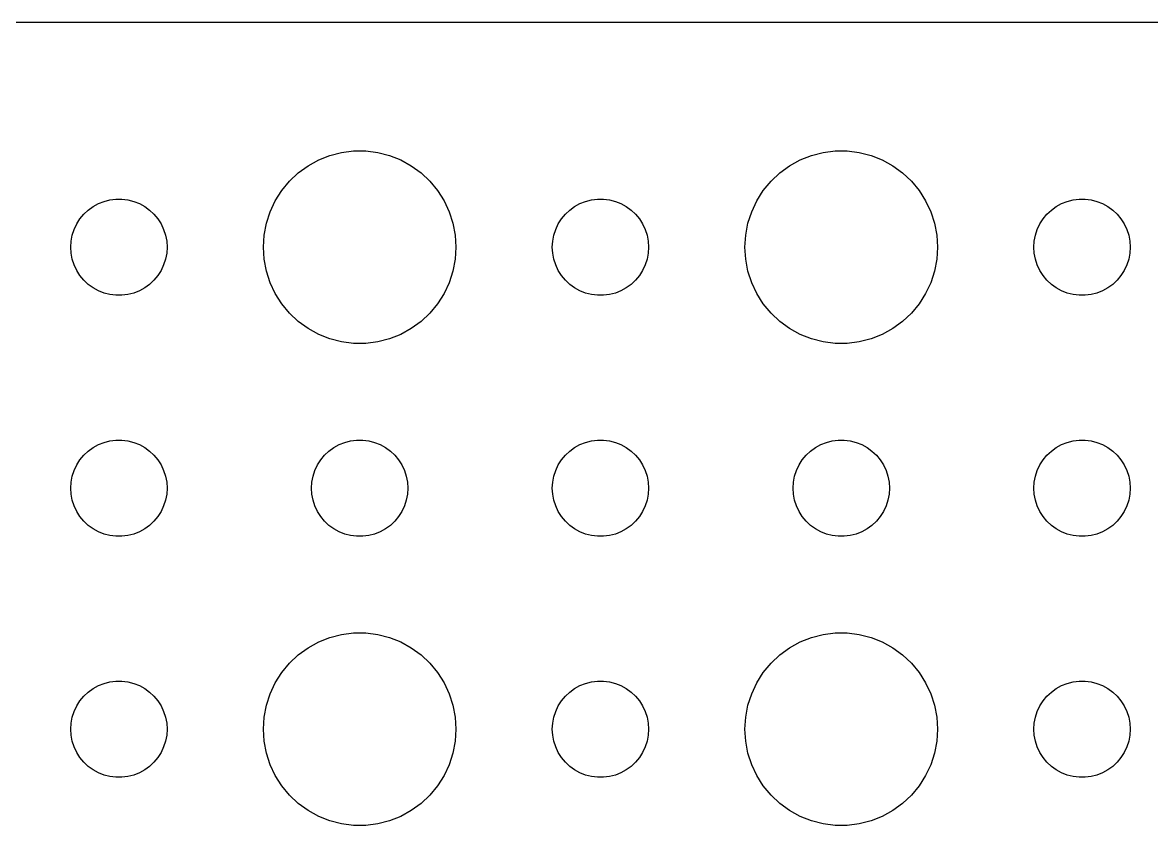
# Model space of a CAD drawing. Header units: metres. Extents: x -134 to 134, y 176 to 508.
# Drawn here: x -3 to 32.16, y 483.01 to 507.99 of the extents above; entities that cross this region are included whole.
import ezdxf

# ---------------------------------------------------------------- set-up
doc = ezdxf.new("R2010")
doc.units = ezdxf.units.M

msp = doc.modelspace()

# ---------------------------------------------------------------- linework, layer by layer
for p, q in [((129.814, 507.99), (-129.814, 507.99)), ((6.57294, 503.853), (6.93785, 503.947)), ((6.93785, 503.947), (7.31161, 503.994)), ((7.31161, 503.994), (7.68837, 503.994)), ((7.68837, 503.994), (8.06213, 503.947)), ((8.06213, 503.947), (8.42705, 503.853)), ((21.5729, 503.853), (21.9379, 503.947)), ((21.9379, 503.947), (22.3116, 503.994)), ((22.3116, 503.994), (22.6884, 503.994)), ((22.6884, 503.994), (23.0621, 503.947)), ((23.0621, 503.947), (23.427, 503.853)), ((5.58772, 503.312), (5.89252, 503.533)), ((5.89252, 503.533), (6.22266, 503.714)), ((6.22266, 503.714), (6.57294, 503.853)), ((8.42705, 503.853), (8.77733, 503.714)), ((8.77733, 503.714), (9.10747, 503.533)), ((9.10747, 503.533), (9.41226, 503.312)), ((20.5877, 503.312), (20.8925, 503.533)), ((20.8925, 503.533), (21.2227, 503.714)), ((21.2227, 503.714), (21.5729, 503.853)), ((23.427, 503.853), (23.7773, 503.714)), ((23.7773, 503.714), (24.1075, 503.533)), ((24.1075, 503.533), (24.4123, 503.312)), ((5.31308, 503.054), (5.58772, 503.312)), ((9.41226, 503.312), (9.6869, 503.054)), ((20.3131, 503.054), (20.5877, 503.312)), ((24.4123, 503.312), (24.6869, 503.054)), ((5.07294, 502.763), (5.31308, 503.054)), ((9.6869, 503.054), (9.92705, 502.763)), ((20.0729, 502.763), (20.3131, 503.054)), ((24.6869, 503.054), (24.927, 502.763)), ((-0.46352, 502.427), (-0.28107, 502.473)), ((-0.28107, 502.473), (-0.09418, 502.497)), ((-0.09418, 502.497), (0.09418, 502.497)), ((0.09418, 502.497), (0.28107, 502.473)), ((0.28107, 502.473), (0.46352, 502.427)), ((4.87108, 502.445), (5.07294, 502.763)), ((9.92705, 502.763), (10.1289, 502.445)), ((14.5365, 502.427), (14.7189, 502.473)), ((14.7189, 502.473), (14.9058, 502.497)), ((14.9058, 502.497), (15.0942, 502.497)), ((15.0942, 502.497), (15.2811, 502.473)), ((15.2811, 502.473), (15.4635, 502.427)), ((19.8711, 502.445), (20.0729, 502.763)), ((24.927, 502.763), (25.1289, 502.445)), ((29.5365, 502.427), (29.7189, 502.473)), ((29.7189, 502.473), (29.9058, 502.497)), ((29.9058, 502.497), (30.0942, 502.497)), ((30.0942, 502.497), (30.2811, 502.473)), ((30.2811, 502.473), (30.4635, 502.427)), ((-1.09344, 502.027), (-0.95613, 502.156)), ((-0.95613, 502.156), (-0.80373, 502.266)), ((-0.80373, 502.266), (-0.63866, 502.357)), ((-0.63866, 502.357), (-0.46352, 502.427)), ((0.46352, 502.427), (0.63866, 502.357)), ((0.63866, 502.357), (0.80373, 502.266)), ((0.80373, 502.266), (0.95613, 502.156)), ((0.95613, 502.156), (1.09344, 502.027)), ((4.59424, 501.746), (4.71066, 502.104)), ((4.71066, 502.104), (4.87108, 502.445)), ((10.1289, 502.445), (10.2893, 502.104)), ((10.2893, 502.104), (10.4057, 501.746)), ((13.9065, 502.027), (14.0439, 502.156)), ((14.0439, 502.156), (14.1963, 502.266)), ((14.1963, 502.266), (14.3613, 502.357)), ((14.3613, 502.357), (14.5365, 502.427)), ((15.4635, 502.427), (15.6387, 502.357)), ((15.6387, 502.357), (15.8037, 502.266)), ((15.8037, 502.266), (15.9561, 502.156)), ((15.9561, 502.156), (16.0934, 502.027)), ((19.5942, 501.746), (19.7107, 502.104)), ((19.7107, 502.104), (19.8711, 502.445)), ((25.1289, 502.445), (25.2893, 502.104)), ((25.2893, 502.104), (25.4057, 501.746)), ((28.9065, 502.027), (29.0439, 502.156)), ((29.0439, 502.156), (29.1963, 502.266)), ((29.1963, 502.266), (29.3613, 502.357)), ((29.3613, 502.357), (29.5365, 502.427)), ((30.4635, 502.427), (30.6387, 502.357)), ((30.6387, 502.357), (30.8037, 502.266)), ((30.8037, 502.266), (30.9561, 502.156)), ((30.9561, 502.156), (31.0934, 502.027)), ((-1.31445, 501.723), (-1.21352, 501.882)), ((-1.21352, 501.882), (-1.09344, 502.027)), ((1.09344, 502.027), (1.21352, 501.882)), ((1.21352, 501.882), (1.31445, 501.723)), ((13.6855, 501.723), (13.7865, 501.882)), ((13.7865, 501.882), (13.9065, 502.027)), ((16.0934, 502.027), (16.2135, 501.882)), ((16.2135, 501.882), (16.3145, 501.723)), ((28.6855, 501.723), (28.7865, 501.882)), ((28.7865, 501.882), (28.9065, 502.027)), ((31.0934, 502.027), (31.2135, 501.882)), ((31.2135, 501.882), (31.3145, 501.723)), ((-1.45287, 501.373), (-1.39465, 501.552)), ((-1.39465, 501.552), (-1.31445, 501.723)), ((1.31445, 501.723), (1.39465, 501.552)), ((1.39465, 501.552), (1.45287, 501.373)), ((4.52365, 501.376), (4.59424, 501.746)), ((10.4057, 501.746), (10.4763, 501.376)), ((13.5471, 501.373), (13.6053, 501.552)), ((13.6053, 501.552), (13.6855, 501.723)), ((16.3145, 501.723), (16.3947, 501.552)), ((16.3947, 501.552), (16.4529, 501.373)), ((19.5237, 501.376), (19.5942, 501.746)), ((25.4057, 501.746), (25.4763, 501.376)), ((28.5471, 501.373), (28.6053, 501.552)), ((28.6053, 501.552), (28.6855, 501.723)), ((31.3145, 501.723), (31.3947, 501.552)), ((31.3947, 501.552), (31.4529, 501.373)), ((-1.5, 501), (-1.48816, 501.188)), ((-1.48816, 501.188), (-1.45287, 501.373)), ((1.45287, 501.373), (1.48816, 501.188)), ((1.48816, 501.188), (1.5, 501)), ((4.5, 501), (4.52365, 501.376)), ((10.4763, 501.376), (10.5, 501)), ((13.5, 501), (13.5118, 501.188)), ((13.5118, 501.188), (13.5471, 501.373)), ((16.4529, 501.373), (16.4882, 501.188)), ((16.4882, 501.188), (16.5, 501)), ((19.5, 501), (19.5237, 501.376)), ((25.4763, 501.376), (25.5, 501)), ((28.5, 501), (28.5118, 501.188)), ((28.5118, 501.188), (28.5471, 501.373)), ((31.4529, 501.373), (31.4882, 501.188)), ((31.4882, 501.188), (31.5, 501)), ((-1.48816, 500.812), (-1.5, 501)), ((-1.45287, 500.627), (-1.48816, 500.812)), ((1.48816, 500.812), (1.45287, 500.627)), ((1.5, 501), (1.48816, 500.812)), ((4.52365, 500.624), (4.5, 501)), ((10.5, 501), (10.4763, 500.624)), ((13.5118, 500.812), (13.5, 501)), ((13.5471, 500.627), (13.5118, 500.812)), ((16.4882, 500.812), (16.4529, 500.627)), ((16.5, 501), (16.4882, 500.812)), ((19.5237, 500.624), (19.5, 501)), ((25.5, 501), (25.4763, 500.624)), ((28.5118, 500.812), (28.5, 501)), ((28.5471, 500.627), (28.5118, 500.812)), ((31.4882, 500.812), (31.4529, 500.627)), ((31.5, 501), (31.4882, 500.812)), ((-1.39465, 500.448), (-1.45287, 500.627)), ((-1.31445, 500.277), (-1.39465, 500.448)), ((1.39465, 500.448), (1.31445, 500.277)), ((1.45287, 500.627), (1.39465, 500.448)), ((4.59424, 500.254), (4.52365, 500.624)), ((10.4763, 500.624), (10.4057, 500.254)), ((13.6053, 500.448), (13.5471, 500.627)), ((13.6855, 500.277), (13.6053, 500.448)), ((16.3947, 500.448), (16.3145, 500.277)), ((16.4529, 500.627), (16.3947, 500.448)), ((19.5942, 500.254), (19.5237, 500.624)), ((25.4763, 500.624), (25.4057, 500.254)), ((28.6053, 500.448), (28.5471, 500.627)), ((28.6855, 500.277), (28.6053, 500.448)), ((31.3947, 500.448), (31.3145, 500.277)), ((31.4529, 500.627), (31.3947, 500.448)), ((-1.21352, 500.118), (-1.31445, 500.277)), ((-1.09344, 499.973), (-1.21352, 500.118)), ((1.21352, 500.118), (1.09344, 499.973)), ((1.31445, 500.277), (1.21352, 500.118)), ((4.71066, 499.896), (4.59424, 500.254)), ((10.4057, 500.254), (10.2893, 499.896)), ((13.7865, 500.118), (13.6855, 500.277)), ((13.9065, 499.973), (13.7865, 500.118)), ((16.2135, 500.118), (16.0934, 499.973)), ((16.3145, 500.277), (16.2135, 500.118)), ((19.7107, 499.896), (19.5942, 500.254)), ((25.4057, 500.254), (25.2893, 499.896)), ((28.7865, 500.118), (28.6855, 500.277)), ((28.9065, 499.973), (28.7865, 500.118)), ((31.2135, 500.118), (31.0934, 499.973)), ((31.3145, 500.277), (31.2135, 500.118)), ((-0.95613, 499.844), (-1.09344, 499.973)), ((-0.80373, 499.734), (-0.95613, 499.844)), ((-0.63866, 499.643), (-0.80373, 499.734)), ((-0.46352, 499.573), (-0.63866, 499.643)), ((0.63866, 499.643), (0.46352, 499.573)), ((0.80373, 499.734), (0.63866, 499.643)), ((0.95613, 499.844), (0.80373, 499.734)), ((1.09344, 499.973), (0.95613, 499.844)), ((4.87108, 499.555), (4.71066, 499.896)), ((10.2893, 499.896), (10.1289, 499.555)), ((14.0439, 499.844), (13.9065, 499.973)), ((14.1963, 499.734), (14.0439, 499.844)), ((14.3613, 499.643), (14.1963, 499.734)), ((14.5365, 499.573), (14.3613, 499.643)), ((15.6387, 499.643), (15.4635, 499.573)), ((15.8037, 499.734), (15.6387, 499.643)), ((15.9561, 499.844), (15.8037, 499.734)), ((16.0934, 499.973), (15.9561, 499.844)), ((19.8711, 499.555), (19.7107, 499.896)), ((25.2893, 499.896), (25.1289, 499.555)), ((29.0439, 499.844), (28.9065, 499.973)), ((29.1963, 499.734), (29.0439, 499.844)), ((29.3613, 499.643), (29.1963, 499.734)), ((29.5365, 499.573), (29.3613, 499.643)), ((30.6387, 499.643), (30.4635, 499.573)), ((30.8037, 499.734), (30.6387, 499.643)), ((30.9561, 499.844), (30.8037, 499.734)), ((31.0934, 499.973), (30.9561, 499.844)), ((-0.28107, 499.527), (-0.46352, 499.573)), ((-0.09418, 499.503), (-0.28107, 499.527)), ((0.09418, 499.503), (-0.09418, 499.503)), ((0.28107, 499.527), (0.09418, 499.503)), ((0.46352, 499.573), (0.28107, 499.527)), ((5.07294, 499.237), (4.87108, 499.555)), ((10.1289, 499.555), (9.92705, 499.237)), ((14.7189, 499.527), (14.5365, 499.573)), ((14.9058, 499.503), (14.7189, 499.527)), ((15.0942, 499.503), (14.9058, 499.503)), ((15.2811, 499.527), (15.0942, 499.503)), ((15.4635, 499.573), (15.2811, 499.527)), ((20.0729, 499.237), (19.8711, 499.555)), ((25.1289, 499.555), (24.927, 499.237)), ((29.7189, 499.527), (29.5365, 499.573)), ((29.9058, 499.503), (29.7189, 499.527)), ((30.0942, 499.503), (29.9058, 499.503)), ((30.2811, 499.527), (30.0942, 499.503)), ((30.4635, 499.573), (30.2811, 499.527)), ((5.31308, 498.946), (5.07294, 499.237)), ((5.58772, 498.688), (5.31308, 498.946)), ((9.6869, 498.946), (9.41226, 498.688)), ((9.92705, 499.237), (9.6869, 498.946)), ((20.3131, 498.946), (20.0729, 499.237)), ((20.5877, 498.688), (20.3131, 498.946)), ((24.6869, 498.946), (24.4123, 498.688)), ((24.927, 499.237), (24.6869, 498.946)), ((5.89252, 498.467), (5.58772, 498.688)), ((9.41226, 498.688), (9.10747, 498.467)), ((20.8925, 498.467), (20.5877, 498.688)), ((24.4123, 498.688), (24.1075, 498.467)), ((6.22266, 498.286), (5.89252, 498.467)), ((6.57294, 498.147), (6.22266, 498.286)), ((8.77733, 498.286), (8.42705, 498.147)), ((9.10747, 498.467), (8.77733, 498.286)), ((21.2227, 498.286), (20.8925, 498.467)), ((21.5729, 498.147), (21.2227, 498.286)), ((23.7773, 498.286), (23.427, 498.147)), ((24.1075, 498.467), (23.7773, 498.286)), ((6.93785, 498.053), (6.57294, 498.147)), ((7.31161, 498.006), (6.93785, 498.053)), ((7.68837, 498.006), (7.31161, 498.006)), ((8.06213, 498.053), (7.68837, 498.006)), ((8.42705, 498.147), (8.06213, 498.053)), ((21.9379, 498.053), (21.5729, 498.147)), ((22.3116, 498.006), (21.9379, 498.053)), ((22.6884, 498.006), (22.3116, 498.006)), ((23.0621, 498.053), (22.6884, 498.006)), ((23.427, 498.147), (23.0621, 498.053)), ((-0.95613, 494.656), (-0.80373, 494.766)), ((-0.80373, 494.766), (-0.63866, 494.857)), ((-0.63866, 494.857), (-0.46352, 494.927)), ((-0.46352, 494.927), (-0.28107, 494.973)), ((-0.28107, 494.973), (-0.09418, 494.997)), ((-0.09418, 494.997), (0.09418, 494.997)), ((0.09418, 494.997), (0.28107, 494.973)), ((0.28107, 494.973), (0.46352, 494.927)), ((0.46352, 494.927), (0.63866, 494.857)), ((0.63866, 494.857), (0.80373, 494.766)), ((0.80373, 494.766), (0.95613, 494.656)), ((6.54385, 494.656), (6.69626, 494.766)), ((6.69626, 494.766), (6.86133, 494.857)), ((6.86133, 494.857), (7.03647, 494.927)), ((7.03647, 494.927), (7.21892, 494.973)), ((7.21892, 494.973), (7.40581, 494.997)), ((7.40581, 494.997), (7.59418, 494.997)), ((7.59418, 494.997), (7.78107, 494.973)), ((7.78107, 494.973), (7.96352, 494.927)), ((7.96352, 494.927), (8.13866, 494.857)), ((8.13866, 494.857), (8.30373, 494.766)), ((8.30373, 494.766), (8.45613, 494.656)), ((14.0439, 494.656), (14.1963, 494.766)), ((14.1963, 494.766), (14.3613, 494.857)), ((14.3613, 494.857), (14.5365, 494.927)), ((14.5365, 494.927), (14.7189, 494.973)), ((14.7189, 494.973), (14.9058, 494.997)), ((14.9058, 494.997), (15.0942, 494.997)), ((15.0942, 494.997), (15.2811, 494.973)), ((15.2811, 494.973), (15.4635, 494.927)), ((15.4635, 494.927), (15.6387, 494.857)), ((15.6387, 494.857), (15.8037, 494.766)), ((15.8037, 494.766), (15.9561, 494.656)), ((21.5439, 494.656), (21.6963, 494.766)), ((21.6963, 494.766), (21.8613, 494.857)), ((21.8613, 494.857), (22.0365, 494.927)), ((22.0365, 494.927), (22.2189, 494.973)), ((22.2189, 494.973), (22.4058, 494.997)), ((22.4058, 494.997), (22.5942, 494.997)), ((22.5942, 494.997), (22.7811, 494.973)), ((22.7811, 494.973), (22.9635, 494.927)), ((22.9635, 494.927), (23.1387, 494.857)), ((23.1387, 494.857), (23.3037, 494.766)), ((23.3037, 494.766), (23.4561, 494.656)), ((29.0439, 494.656), (29.1963, 494.766)), ((29.1963, 494.766), (29.3613, 494.857)), ((29.3613, 494.857), (29.5365, 494.927)), ((29.5365, 494.927), (29.7189, 494.973)), ((29.7189, 494.973), (29.9058, 494.997)), ((29.9058, 494.997), (30.0942, 494.997)), ((30.0942, 494.997), (30.2811, 494.973)), ((30.2811, 494.973), (30.4635, 494.927)), ((30.4635, 494.927), (30.6387, 494.857)), ((30.6387, 494.857), (30.8037, 494.766)), ((30.8037, 494.766), (30.9561, 494.656)), ((-1.31445, 494.223), (-1.21352, 494.382)), ((-1.21352, 494.382), (-1.09344, 494.527)), ((-1.09344, 494.527), (-0.95613, 494.656)), ((0.95613, 494.656), (1.09344, 494.527)), ((1.09344, 494.527), (1.21352, 494.382)), ((1.21352, 494.382), (1.31445, 494.223)), ((6.18553, 494.223), (6.28647, 494.382)), ((6.28647, 494.382), (6.40654, 494.527)), ((6.40654, 494.527), (6.54385, 494.656)), ((8.45613, 494.656), (8.59344, 494.527)), ((8.59344, 494.527), (8.71352, 494.382)), ((8.71352, 494.382), (8.81445, 494.223)), ((13.6855, 494.223), (13.7865, 494.382)), ((13.7865, 494.382), (13.9065, 494.527)), ((13.9065, 494.527), (14.0439, 494.656)), ((15.9561, 494.656), (16.0934, 494.527)), ((16.0934, 494.527), (16.2135, 494.382)), ((16.2135, 494.382), (16.3145, 494.223)), ((21.1855, 494.223), (21.2865, 494.382)), ((21.2865, 494.382), (21.4065, 494.527)), ((21.4065, 494.527), (21.5439, 494.656)), ((23.4561, 494.656), (23.5934, 494.527)), ((23.5934, 494.527), (23.7135, 494.382)), ((23.7135, 494.382), (23.8145, 494.223)), ((28.6855, 494.223), (28.7865, 494.382)), ((28.7865, 494.382), (28.9065, 494.527)), ((28.9065, 494.527), (29.0439, 494.656)), ((30.9561, 494.656), (31.0934, 494.527)), ((31.0934, 494.527), (31.2135, 494.382)), ((31.2135, 494.382), (31.3145, 494.223)), ((-1.45287, 493.873), (-1.39465, 494.052)), ((-1.39465, 494.052), (-1.31445, 494.223)), ((1.31445, 494.223), (1.39465, 494.052)), ((1.39465, 494.052), (1.45287, 493.873)), ((6.04712, 493.873), (6.10533, 494.052)), ((6.10533, 494.052), (6.18553, 494.223)), ((8.81445, 494.223), (8.89465, 494.052)), ((8.89465, 494.052), (8.95287, 493.873)), ((13.5471, 493.873), (13.6053, 494.052)), ((13.6053, 494.052), (13.6855, 494.223)), ((16.3145, 494.223), (16.3947, 494.052)), ((16.3947, 494.052), (16.4529, 493.873)), ((21.0471, 493.873), (21.1053, 494.052)), ((21.1053, 494.052), (21.1855, 494.223)), ((23.8145, 494.223), (23.8947, 494.052)), ((23.8947, 494.052), (23.9529, 493.873)), ((28.5471, 493.873), (28.6053, 494.052)), ((28.6053, 494.052), (28.6855, 494.223)), ((31.3145, 494.223), (31.3947, 494.052)), ((31.3947, 494.052), (31.4529, 493.873)), ((-1.5, 493.5), (-1.48816, 493.688)), ((-1.48816, 493.688), (-1.45287, 493.873)), ((1.45287, 493.873), (1.48816, 493.688)), ((1.48816, 493.688), (1.5, 493.5)), ((6, 493.5), (6.01183, 493.688)), ((6.01183, 493.688), (6.04712, 493.873)), ((8.95287, 493.873), (8.98816, 493.688)), ((8.98816, 493.688), (9, 493.5)), ((13.5, 493.5), (13.5118, 493.688)), ((13.5118, 493.688), (13.5471, 493.873)), ((16.4529, 493.873), (16.4882, 493.688)), ((16.4882, 493.688), (16.5, 493.5)), ((21, 493.5), (21.0118, 493.688)), ((21.0118, 493.688), (21.0471, 493.873)), ((23.9529, 493.873), (23.9882, 493.688)), ((23.9882, 493.688), (24, 493.5)), ((28.5, 493.5), (28.5118, 493.688)), ((28.5118, 493.688), (28.5471, 493.873)), ((31.4529, 493.873), (31.4882, 493.688)), ((31.4882, 493.688), (31.5, 493.5)), ((-1.48816, 493.312), (-1.5, 493.5)), ((1.5, 493.5), (1.48816, 493.312)), ((6.01183, 493.312), (6, 493.5)), ((9, 493.5), (8.98816, 493.312)), ((13.5118, 493.312), (13.5, 493.5)), ((16.5, 493.5), (16.4882, 493.312)), ((21.0118, 493.312), (21, 493.5)), ((24, 493.5), (23.9882, 493.312)), ((28.5118, 493.312), (28.5, 493.5)), ((31.5, 493.5), (31.4882, 493.312)), ((-1.45287, 493.127), (-1.48816, 493.312)), ((-1.39465, 492.948), (-1.45287, 493.127)), ((1.45287, 493.127), (1.39465, 492.948)), ((1.48816, 493.312), (1.45287, 493.127)), ((6.04712, 493.127), (6.01183, 493.312)), ((6.10533, 492.948), (6.04712, 493.127)), ((8.95287, 493.127), (8.89465, 492.948)), ((8.98816, 493.312), (8.95287, 493.127)), ((13.5471, 493.127), (13.5118, 493.312)), ((13.6053, 492.948), (13.5471, 493.127)), ((16.4529, 493.127), (16.3947, 492.948)), ((16.4882, 493.312), (16.4529, 493.127)), ((21.0471, 493.127), (21.0118, 493.312)), ((21.1053, 492.948), (21.0471, 493.127)), ((23.9529, 493.127), (23.8947, 492.948)), ((23.9882, 493.312), (23.9529, 493.127)), ((28.5471, 493.127), (28.5118, 493.312)), ((28.6053, 492.948), (28.5471, 493.127)), ((31.4529, 493.127), (31.3947, 492.948)), ((31.4882, 493.312), (31.4529, 493.127)), ((-1.31445, 492.777), (-1.39465, 492.948)), ((-1.21352, 492.618), (-1.31445, 492.777)), ((-1.09344, 492.473), (-1.21352, 492.618)), ((1.21352, 492.618), (1.09344, 492.473)), ((1.31445, 492.777), (1.21352, 492.618)), ((1.39465, 492.948), (1.31445, 492.777)), ((6.18553, 492.777), (6.10533, 492.948)), ((6.28647, 492.618), (6.18553, 492.777)), ((6.40654, 492.473), (6.28647, 492.618)), ((8.71352, 492.618), (8.59344, 492.473)), ((8.81445, 492.777), (8.71352, 492.618)), ((8.89465, 492.948), (8.81445, 492.777)), ((13.6855, 492.777), (13.6053, 492.948)), ((13.7865, 492.618), (13.6855, 492.777)), ((13.9065, 492.473), (13.7865, 492.618)), ((16.2135, 492.618), (16.0934, 492.473)), ((16.3145, 492.777), (16.2135, 492.618)), ((16.3947, 492.948), (16.3145, 492.777)), ((21.1855, 492.777), (21.1053, 492.948)), ((21.2865, 492.618), (21.1855, 492.777)), ((21.4065, 492.473), (21.2865, 492.618)), ((23.7135, 492.618), (23.5934, 492.473)), ((23.8145, 492.777), (23.7135, 492.618)), ((23.8947, 492.948), (23.8145, 492.777)), ((28.6855, 492.777), (28.6053, 492.948)), ((28.7865, 492.618), (28.6855, 492.777)), ((28.9065, 492.473), (28.7865, 492.618)), ((31.2135, 492.618), (31.0934, 492.473)), ((31.3145, 492.777), (31.2135, 492.618)), ((31.3947, 492.948), (31.3145, 492.777)), ((-0.95613, 492.344), (-1.09344, 492.473)), ((-0.80373, 492.234), (-0.95613, 492.344)), ((0.95613, 492.344), (0.80373, 492.234)), ((1.09344, 492.473), (0.95613, 492.344)), ((6.54385, 492.344), (6.40654, 492.473)), ((6.69626, 492.234), (6.54385, 492.344)), ((8.45613, 492.344), (8.30373, 492.234)), ((8.59344, 492.473), (8.45613, 492.344)), ((14.0439, 492.344), (13.9065, 492.473)), ((14.1963, 492.234), (14.0439, 492.344)), ((15.9561, 492.344), (15.8037, 492.234)), ((16.0934, 492.473), (15.9561, 492.344)), ((21.5439, 492.344), (21.4065, 492.473)), ((21.6963, 492.234), (21.5439, 492.344)), ((23.4561, 492.344), (23.3037, 492.234)), ((23.5934, 492.473), (23.4561, 492.344)), ((29.0439, 492.344), (28.9065, 492.473)), ((29.1963, 492.234), (29.0439, 492.344)), ((30.9561, 492.344), (30.8037, 492.234)), ((31.0934, 492.473), (30.9561, 492.344)), ((-0.63866, 492.143), (-0.80373, 492.234)), ((-0.46352, 492.073), (-0.63866, 492.143)), ((-0.28107, 492.027), (-0.46352, 492.073)), ((-0.09418, 492.003), (-0.28107, 492.027)), ((0.09418, 492.003), (-0.09418, 492.003)), ((0.28107, 492.027), (0.09418, 492.003)), ((0.46352, 492.073), (0.28107, 492.027)), ((0.63866, 492.143), (0.46352, 492.073)), ((0.80373, 492.234), (0.63866, 492.143)), ((6.86133, 492.143), (6.69626, 492.234)), ((7.03647, 492.073), (6.86133, 492.143)), ((7.21892, 492.027), (7.03647, 492.073)), ((7.40581, 492.003), (7.21892, 492.027)), ((7.59418, 492.003), (7.40581, 492.003)), ((7.78107, 492.027), (7.59418, 492.003)), ((7.96352, 492.073), (7.78107, 492.027)), ((8.13866, 492.143), (7.96352, 492.073)), ((8.30373, 492.234), (8.13866, 492.143)), ((14.3613, 492.143), (14.1963, 492.234)), ((14.5365, 492.073), (14.3613, 492.143)), ((14.7189, 492.027), (14.5365, 492.073)), ((14.9058, 492.003), (14.7189, 492.027)), ((15.0942, 492.003), (14.9058, 492.003)), ((15.2811, 492.027), (15.0942, 492.003)), ((15.4635, 492.073), (15.2811, 492.027)), ((15.6387, 492.143), (15.4635, 492.073)), ((15.8037, 492.234), (15.6387, 492.143)), ((21.8613, 492.143), (21.6963, 492.234)), ((22.0365, 492.073), (21.8613, 492.143)), ((22.2189, 492.027), (22.0365, 492.073)), ((22.4058, 492.003), (22.2189, 492.027)), ((22.5942, 492.003), (22.4058, 492.003)), ((22.7811, 492.027), (22.5942, 492.003)), ((22.9635, 492.073), (22.7811, 492.027)), ((23.1387, 492.143), (22.9635, 492.073)), ((23.3037, 492.234), (23.1387, 492.143)), ((29.3613, 492.143), (29.1963, 492.234)), ((29.5365, 492.073), (29.3613, 492.143)), ((29.7189, 492.027), (29.5365, 492.073)), ((29.9058, 492.003), (29.7189, 492.027)), ((30.0942, 492.003), (29.9058, 492.003)), ((30.2811, 492.027), (30.0942, 492.003)), ((30.4635, 492.073), (30.2811, 492.027)), ((30.6387, 492.143), (30.4635, 492.073)), ((30.8037, 492.234), (30.6387, 492.143)), ((6.22266, 488.714), (6.57294, 488.853)), ((6.57294, 488.853), (6.93785, 488.947)), ((6.93785, 488.947), (7.31161, 488.994)), ((7.31161, 488.994), (7.68837, 488.994)), ((7.68837, 488.994), (8.06213, 488.947)), ((8.06213, 488.947), (8.42705, 488.853)), ((8.42705, 488.853), (8.77733, 488.714)), ((21.2227, 488.714), (21.5729, 488.853)), ((21.5729, 488.853), (21.9379, 488.947)), ((21.9379, 488.947), (22.3116, 488.994)), ((22.3116, 488.994), (22.6884, 488.994)), ((22.6884, 488.994), (23.0621, 488.947)), ((23.0621, 488.947), (23.427, 488.853)), ((23.427, 488.853), (23.7773, 488.714)), ((5.58772, 488.312), (5.89252, 488.533)), ((5.89252, 488.533), (6.22266, 488.714)), ((8.77733, 488.714), (9.10747, 488.533)), ((9.10747, 488.533), (9.41226, 488.312)), ((20.5877, 488.312), (20.8925, 488.533)), ((20.8925, 488.533), (21.2227, 488.714)), ((23.7773, 488.714), (24.1075, 488.533)), ((24.1075, 488.533), (24.4123, 488.312)), ((5.07294, 487.763), (5.31308, 488.054)), ((5.31308, 488.054), (5.58772, 488.312)), ((9.41226, 488.312), (9.6869, 488.054)), ((9.6869, 488.054), (9.92705, 487.763)), ((20.0729, 487.763), (20.3131, 488.054)), ((20.3131, 488.054), (20.5877, 488.312)), ((24.4123, 488.312), (24.6869, 488.054)), ((24.6869, 488.054), (24.927, 487.763)), ((4.87108, 487.445), (5.07294, 487.763)), ((9.92705, 487.763), (10.1289, 487.445)), ((19.8711, 487.445), (20.0729, 487.763)), ((24.927, 487.763), (25.1289, 487.445)), ((-0.80373, 487.266), (-0.63866, 487.357)), ((-0.63866, 487.357), (-0.46352, 487.427)), ((-0.46352, 487.427), (-0.28107, 487.473)), ((-0.28107, 487.473), (-0.09418, 487.497)), ((-0.09418, 487.497), (0.09418, 487.497)), ((0.09418, 487.497), (0.28107, 487.473)), ((0.28107, 487.473), (0.46352, 487.427)), ((0.46352, 487.427), (0.63866, 487.357)), ((0.63866, 487.357), (0.80373, 487.266)), ((4.71066, 487.104), (4.87108, 487.445)), ((10.1289, 487.445), (10.2893, 487.104)), ((14.1963, 487.266), (14.3613, 487.357)), ((14.3613, 487.357), (14.5365, 487.427)), ((14.5365, 487.427), (14.7189, 487.473)), ((14.7189, 487.473), (14.9058, 487.497)), ((14.9058, 487.497), (15.0942, 487.497)), ((15.0942, 487.497), (15.2811, 487.473)), ((15.2811, 487.473), (15.4635, 487.427)), ((15.4635, 487.427), (15.6387, 487.357)), ((15.6387, 487.357), (15.8037, 487.266)), ((19.7107, 487.104), (19.8711, 487.445)), ((25.1289, 487.445), (25.2893, 487.104)), ((29.1963, 487.266), (29.3613, 487.357)), ((29.3613, 487.357), (29.5365, 487.427)), ((29.5365, 487.427), (29.7189, 487.473)), ((29.7189, 487.473), (29.9058, 487.497)), ((29.9058, 487.497), (30.0942, 487.497)), ((30.0942, 487.497), (30.2811, 487.473)), ((30.2811, 487.473), (30.4635, 487.427)), ((30.4635, 487.427), (30.6387, 487.357)), ((30.6387, 487.357), (30.8037, 487.266)), ((-1.21352, 486.882), (-1.09344, 487.027)), ((-1.09344, 487.027), (-0.95613, 487.156)), ((-0.95613, 487.156), (-0.80373, 487.266)), ((0.80373, 487.266), (0.95613, 487.156)), ((0.95613, 487.156), (1.09344, 487.027)), ((1.09344, 487.027), (1.21352, 486.882)), ((4.59424, 486.746), (4.71066, 487.104)), ((10.2893, 487.104), (10.4057, 486.746)), ((13.7865, 486.882), (13.9065, 487.027)), ((13.9065, 487.027), (14.0439, 487.156)), ((14.0439, 487.156), (14.1963, 487.266)), ((15.8037, 487.266), (15.9561, 487.156)), ((15.9561, 487.156), (16.0934, 487.027)), ((16.0934, 487.027), (16.2135, 486.882)), ((19.5942, 486.746), (19.7107, 487.104)), ((25.2893, 487.104), (25.4057, 486.746)), ((28.7865, 486.882), (28.9065, 487.027)), ((28.9065, 487.027), (29.0439, 487.156)), ((29.0439, 487.156), (29.1963, 487.266)), ((30.8037, 487.266), (30.9561, 487.156)), ((30.9561, 487.156), (31.0934, 487.027)), ((31.0934, 487.027), (31.2135, 486.882)), ((-1.39465, 486.552), (-1.31445, 486.723)), ((-1.31445, 486.723), (-1.21352, 486.882)), ((1.21352, 486.882), (1.31445, 486.723)), ((1.31445, 486.723), (1.39465, 486.552)), ((4.52365, 486.376), (4.59424, 486.746)), ((10.4057, 486.746), (10.4763, 486.376)), ((13.6053, 486.552), (13.6855, 486.723)), ((13.6855, 486.723), (13.7865, 486.882)), ((16.2135, 486.882), (16.3145, 486.723)), ((16.3145, 486.723), (16.3947, 486.552)), ((19.5237, 486.376), (19.5942, 486.746)), ((25.4057, 486.746), (25.4763, 486.376)), ((28.6053, 486.552), (28.6855, 486.723)), ((28.6855, 486.723), (28.7865, 486.882)), ((31.2135, 486.882), (31.3145, 486.723)), ((31.3145, 486.723), (31.3947, 486.552)), ((-1.48816, 486.188), (-1.45287, 486.373)), ((-1.45287, 486.373), (-1.39465, 486.552)), ((1.39465, 486.552), (1.45287, 486.373)), ((1.45287, 486.373), (1.48816, 486.188)), ((4.5, 486), (4.52365, 486.376)), ((10.4763, 486.376), (10.5, 486)), ((13.5118, 486.188), (13.5471, 486.373)), ((13.5471, 486.373), (13.6053, 486.552)), ((16.3947, 486.552), (16.4529, 486.373)), ((16.4529, 486.373), (16.4882, 486.188)), ((19.5, 486), (19.5237, 486.376)), ((25.4763, 486.376), (25.5, 486)), ((28.5118, 486.188), (28.5471, 486.373)), ((28.5471, 486.373), (28.6053, 486.552)), ((31.3947, 486.552), (31.4529, 486.373)), ((31.4529, 486.373), (31.4882, 486.188)), ((-1.5, 486), (-1.48816, 486.188)), ((-1.48816, 485.812), (-1.5, 486)), ((1.48816, 486.188), (1.5, 486)), ((1.5, 486), (1.48816, 485.812)), ((4.52365, 485.624), (4.5, 486)), ((10.5, 486), (10.4763, 485.624)), ((13.5, 486), (13.5118, 486.188)), ((13.5118, 485.812), (13.5, 486)), ((16.4882, 486.188), (16.5, 486)), ((16.5, 486), (16.4882, 485.812)), ((19.5237, 485.624), (19.5, 486)), ((25.5, 486), (25.4763, 485.624)), ((28.5, 486), (28.5118, 486.188)), ((28.5118, 485.812), (28.5, 486)), ((31.4882, 486.188), (31.5, 486)), ((31.5, 486), (31.4882, 485.812)), ((-1.45287, 485.627), (-1.48816, 485.812)), ((-1.39465, 485.448), (-1.45287, 485.627)), ((1.45287, 485.627), (1.39465, 485.448)), ((1.48816, 485.812), (1.45287, 485.627)), ((4.59424, 485.254), (4.52365, 485.624)), ((10.4763, 485.624), (10.4057, 485.254)), ((13.5471, 485.627), (13.5118, 485.812)), ((13.6053, 485.448), (13.5471, 485.627)), ((16.4529, 485.627), (16.3947, 485.448)), ((16.4882, 485.812), (16.4529, 485.627)), ((19.5942, 485.254), (19.5237, 485.624)), ((25.4763, 485.624), (25.4057, 485.254)), ((28.5471, 485.627), (28.5118, 485.812)), ((28.6053, 485.448), (28.5471, 485.627)), ((31.4529, 485.627), (31.3947, 485.448)), ((31.4882, 485.812), (31.4529, 485.627)), ((-1.31445, 485.277), (-1.39465, 485.448)), ((-1.21352, 485.118), (-1.31445, 485.277)), ((1.31445, 485.277), (1.21352, 485.118)), ((1.39465, 485.448), (1.31445, 485.277)), ((4.71066, 484.896), (4.59424, 485.254)), ((10.4057, 485.254), (10.2893, 484.896)), ((13.6855, 485.277), (13.6053, 485.448)), ((13.7865, 485.118), (13.6855, 485.277)), ((16.3145, 485.277), (16.2135, 485.118)), ((16.3947, 485.448), (16.3145, 485.277)), ((19.7107, 484.896), (19.5942, 485.254)), ((25.4057, 485.254), (25.2893, 484.896)), ((28.6855, 485.277), (28.6053, 485.448)), ((28.7865, 485.118), (28.6855, 485.277)), ((31.3145, 485.277), (31.2135, 485.118)), ((31.3947, 485.448), (31.3145, 485.277)), ((-1.09344, 484.973), (-1.21352, 485.118)), ((-0.95613, 484.844), (-1.09344, 484.973)), ((1.09344, 484.973), (0.95613, 484.844)), ((1.21352, 485.118), (1.09344, 484.973)), ((4.87108, 484.555), (4.71066, 484.896)), ((10.2893, 484.896), (10.1289, 484.555)), ((13.9065, 484.973), (13.7865, 485.118)), ((14.0439, 484.844), (13.9065, 484.973)), ((16.0934, 484.973), (15.9561, 484.844)), ((16.2135, 485.118), (16.0934, 484.973)), ((19.8711, 484.555), (19.7107, 484.896)), ((25.2893, 484.896), (25.1289, 484.555)), ((28.9065, 484.973), (28.7865, 485.118)), ((29.0439, 484.844), (28.9065, 484.973)), ((31.0934, 484.973), (30.9561, 484.844)), ((31.2135, 485.118), (31.0934, 484.973)), ((-0.80373, 484.734), (-0.95613, 484.844)), ((-0.63866, 484.643), (-0.80373, 484.734)), ((-0.46352, 484.573), (-0.63866, 484.643)), ((-0.28107, 484.527), (-0.46352, 484.573)), ((-0.09418, 484.503), (-0.28107, 484.527)), ((0.28107, 484.527), (0.09418, 484.503)), ((0.46352, 484.573), (0.28107, 484.527)), ((0.63866, 484.643), (0.46352, 484.573)), ((0.80373, 484.734), (0.63866, 484.643)), ((0.95613, 484.844), (0.80373, 484.734)), ((5.07294, 484.237), (4.87108, 484.555)), ((10.1289, 484.555), (9.92705, 484.237)), ((14.1963, 484.734), (14.0439, 484.844)), ((14.3613, 484.643), (14.1963, 484.734)), ((14.5365, 484.573), (14.3613, 484.643)), ((14.7189, 484.527), (14.5365, 484.573)), ((14.9058, 484.503), (14.7189, 484.527)), ((15.2811, 484.527), (15.0942, 484.503)), ((15.4635, 484.573), (15.2811, 484.527)), ((15.6387, 484.643), (15.4635, 484.573)), ((15.8037, 484.734), (15.6387, 484.643)), ((15.9561, 484.844), (15.8037, 484.734)), ((20.0729, 484.237), (19.8711, 484.555)), ((25.1289, 484.555), (24.927, 484.237)), ((29.1963, 484.734), (29.0439, 484.844)), ((29.3613, 484.643), (29.1963, 484.734)), ((29.5365, 484.573), (29.3613, 484.643)), ((29.7189, 484.527), (29.5365, 484.573)), ((29.9058, 484.503), (29.7189, 484.527)), ((30.2811, 484.527), (30.0942, 484.503)), ((30.4635, 484.573), (30.2811, 484.527)), ((30.6387, 484.643), (30.4635, 484.573)), ((30.8037, 484.734), (30.6387, 484.643)), ((30.9561, 484.844), (30.8037, 484.734)), ((0.09418, 484.503), (-0.09418, 484.503)), ((5.31308, 483.946), (5.07294, 484.237)), ((9.92705, 484.237), (9.6869, 483.946)), ((15.0942, 484.503), (14.9058, 484.503)), ((20.3131, 483.946), (20.0729, 484.237)), ((24.927, 484.237), (24.6869, 483.946)), ((30.0942, 484.503), (29.9058, 484.503)), ((5.58772, 483.688), (5.31308, 483.946)), ((9.6869, 483.946), (9.41226, 483.688)), ((20.5877, 483.688), (20.3131, 483.946)), ((24.6869, 483.946), (24.4123, 483.688)), ((5.89252, 483.467), (5.58772, 483.688)), ((9.41226, 483.688), (9.10747, 483.467)), ((20.8925, 483.467), (20.5877, 483.688)), ((24.4123, 483.688), (24.1075, 483.467)), ((6.22266, 483.286), (5.89252, 483.467)), ((6.57294, 483.147), (6.22266, 483.286)), ((6.93785, 483.053), (6.57294, 483.147)), ((8.42705, 483.147), (8.06213, 483.053)), ((8.77733, 483.286), (8.42705, 483.147)), ((9.10747, 483.467), (8.77733, 483.286)), ((21.2227, 483.286), (20.8925, 483.467)), ((21.5729, 483.147), (21.2227, 483.286)), ((21.9379, 483.053), (21.5729, 483.147)), ((23.427, 483.147), (23.0621, 483.053)), ((23.7773, 483.286), (23.427, 483.147)), ((24.1075, 483.467), (23.7773, 483.286)), ((7.31161, 483.006), (6.93785, 483.053)), ((7.68837, 483.006), (7.31161, 483.006)), ((8.06213, 483.053), (7.68837, 483.006)), ((22.3116, 483.006), (21.9379, 483.053)), ((22.6884, 483.006), (22.3116, 483.006)), ((23.0621, 483.053), (22.6884, 483.006))]:
    msp.add_line(p, q)

doc.saveas('drawing.dxf')
